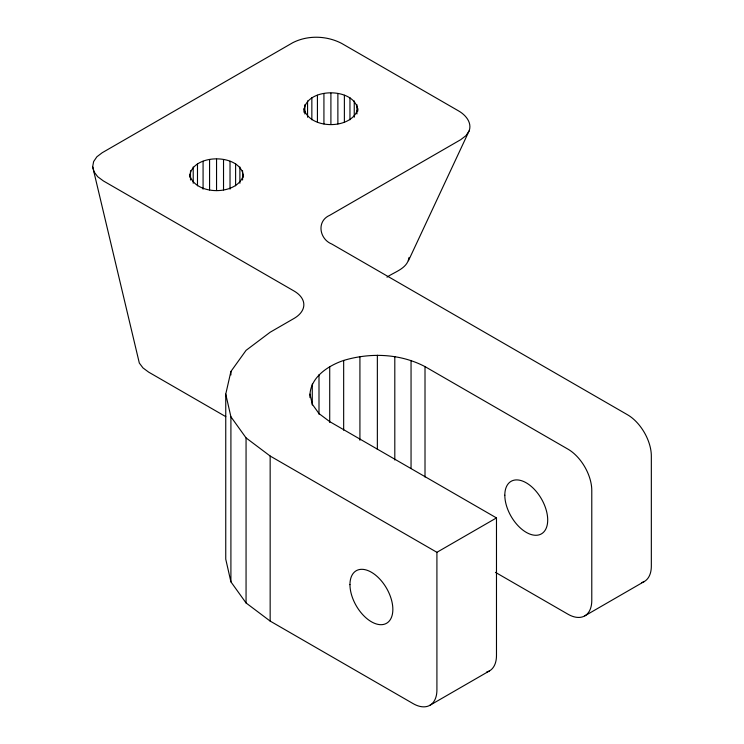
<?xml version="1.0" encoding="UTF-8"?>
<svg xmlns="http://www.w3.org/2000/svg" width="744" height="744" viewBox="0 0 744 744"><rect width="100%" height="100%" fill="white"/><g stroke="black" fill="none" stroke-linecap="round" stroke-linejoin="round"><path stroke-width="1.12" d="M386.992 277.159C394.646 271.783 407.582 268.51 408.93 257.638M408.437 260.772L469.185 130.786C472.133 122.444 465.493 114.874 458.676 110.968L341.598 43.375C326.663 35.628 307.867 35.005 292.783 42.696L102.198 152.734L96.878 156.789L93.632 161.55L92.665 166.684L139.323 363.053L142.969 367.908L148.623 372.112L225.813 416.668M189.599 177.072C190.873 152.78 242.228 152.78 243.502 177.072M243.502 174.747C238.052 195.914 195.049 195.914 189.599 174.747M225.748 394.125L230.91 416.779L246.059 437.9L270.156 456.026L436.914 552.308L436.914 689.855A33.694 19.456 60 0 1 413.097 703.61L270.156 621.082L246.059 602.956L230.91 581.845L225.748 559.181L225.748 394.125L230.91 371.47L246.059 350.359L270.156 332.233L293.973 318.478A33.694 19.456 0 0 0 293.973 290.969L103.36 180.922L97.706 176.719L94.06 171.864L92.665 166.684M303.952 112.205C303.459 86.723 356.627 86.425 357.855 111.051M357.855 108.726C352.405 129.893 309.402 129.893 303.952 108.726M309.978 397.612C308.89 378.259 327.36 365.955 343.663 360.44C370.27 352.423 400.17 353.549 425.01 366.615L567.951 449.144A33.694 19.456 60 0 1 591.778 490.408L591.778 600.445A33.694 19.456 60 0 1 567.951 614.2L495.467 572.359M469.185 130.786L466.023 135.603L460.741 139.667L329.713 215.323C316.358 221.126 319.362 239.094 331.778 244.023L627.508 414.761A33.694 19.456 60 0 1 651.335 456.026L651.335 566.063A33.694 19.456 60 0 1 641.505 582.645M436.914 552.308L496.481 517.917L496.481 655.464A33.694 19.456 60 0 1 486.65 672.055M429.939 705.275L489.496 670.893M584.793 615.874L644.351 581.483M496.481 517.917L329.713 421.634L318.999 413.58L312.275 404.197L309.978 394.125M425.01 366.615L425.01 477.044M411.051 360.44L411.051 468.534M394.804 356.553L394.804 460.006M377.357 355.223L377.357 449.376M359.919 356.553L359.919 440.243M356.934 104.69L356.934 113.99M354.246 100.942L354.246 117.217M349.959 97.715L349.959 119.803M344.379 95.241L344.379 121.979M343.663 360.44L343.663 430.181M337.878 93.688L337.878 123.913M330.903 93.158L330.903 124.546M329.713 366.615L329.713 422.415M323.928 93.688L323.928 123.913M318.999 374.678L318.999 414.194M317.428 95.241L317.428 121.979M312.275 384.062L312.275 404.978M311.848 97.715L311.848 119.803M307.56 100.942L307.56 117.217M304.863 104.69L304.863 113.99M270.156 456.026L270.156 621.082M246.059 437.9L246.059 602.956M242.581 170.72L242.581 180.011M239.893 166.963L239.893 183.238M235.606 163.736L235.606 185.823M230.91 371.47L230.91 374.957M230.91 416.779L230.91 581.845M230.026 161.271L230.026 189.162M223.525 159.709L223.525 189.934M216.55 159.179L216.55 190.566M209.576 159.709L209.576 189.934M203.075 161.271L203.075 189.162M197.486 163.736L197.486 185.823M193.208 166.963L193.208 183.238M190.511 170.72L190.511 180.011M504.813 495.225A30.327 17.503 60 0 0 536.982 535.234A30.327 17.503 60 0 0 536.982 492.351A30.327 17.503 60 0 0 504.813 495.225M349.959 584.626A30.327 17.503 60 0 0 382.128 624.644A30.327 17.503 60 0 0 382.128 581.761A30.327 17.503 60 0 0 349.959 584.626"/></g></svg>
